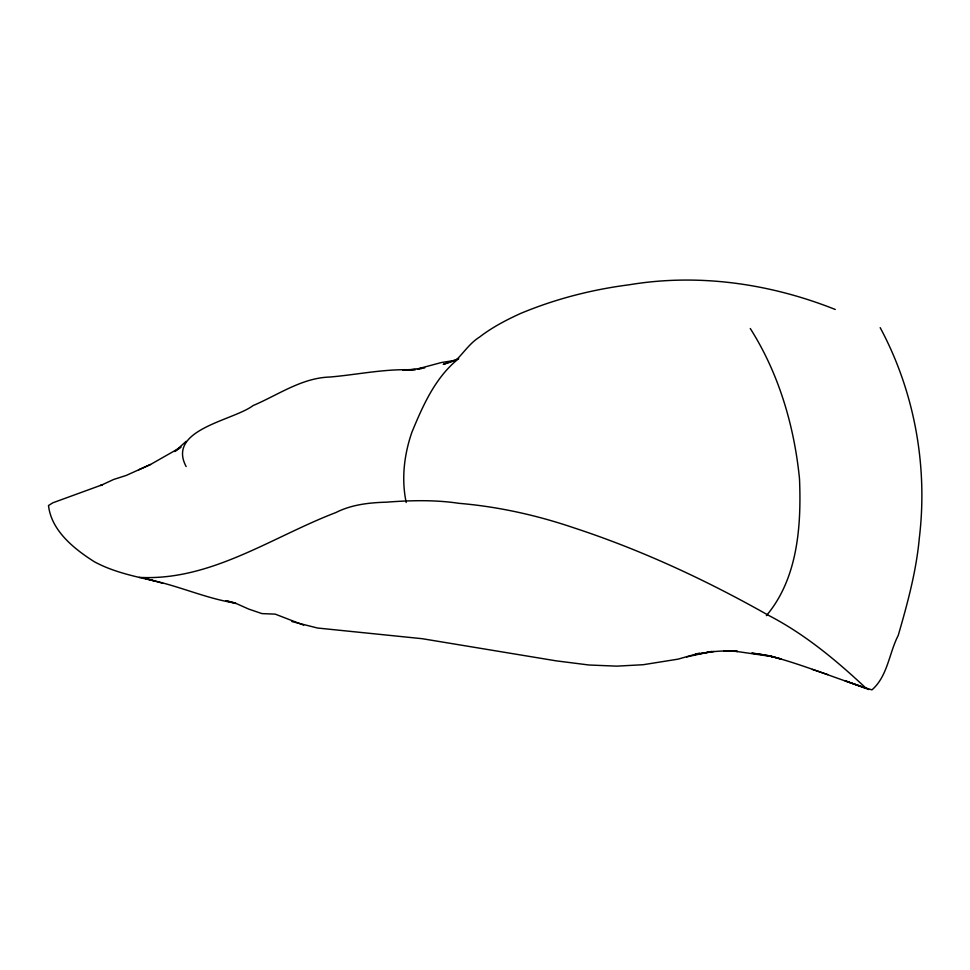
<?xml version="1.0" encoding="UTF-8"?>
<svg xmlns="http://www.w3.org/2000/svg" width="970" height="970" viewBox="0 0 970 970"><rect width="100%" height="100%" fill="white"/><g stroke="black" fill="none" stroke-linecap="round" stroke-linejoin="round"><path stroke-width="1.45" d="M415.172 369.364L402.768 369.946L411.353 369.812C383.962 368.818 357.081 374.711 329.897 377.027C301.767 377.863 278.208 394.935 253.073 405.581C233.079 420.677 166.416 429.419 186.131 466.558M766.361 615.659C797.886 578.387 801.438 525.607 799.498 478.792C794.248 426.024 778.849 373.474 750.271 328.503M186.155 441.338L174.794 451.511L179.789 448.091M227.441 601.048L235.771 603.146C207.701 598.878 181.632 587.044 154.036 580.812C133.69 576.18 112.896 571.815 94.381 561.763C74.181 548.959 51.349 530.796 48.5 505.528L52.841 502.799L102.396 484.733L100.613 485.509L113.611 479.483L126.233 475.433L150.532 464.484L181.111 447.085M456.009 360.258C463.708 352.753 469.941 343.028 479.568 337.051C492.166 327.314 506.364 319.918 520.829 313.358C555.446 298.918 592.1 289.545 629.287 284.768C698.715 273.2 770.192 283.567 835.279 309.478M138.613 469.844L150.532 464.484M454.59 360.719L443.266 364.393L458.701 358.621C435.372 377.184 423.005 405.363 411.898 432.232C404.126 454.663 401.24 479.107 406.212 502.496M699.418 653.125L678.03 659.151L643.183 664.717L616.726 666.147L588.899 664.996L556.113 660.837L422.289 638.709L317.529 628.026L291.861 621.54M686.59 656.932L711.907 651.379M713.944 651.44L695.102 654.532C708.997 651.658 723.499 650.07 737.649 651.44L723.826 650.846L731.865 650.749L772.084 656.581L759.134 654.022L751.726 653.149L767.537 655.417L781.286 659.079L770.774 656.217C805.148 665.262 838.177 679.473 871.957 689.876C887.72 676.102 889.029 653.246 898.232 635.411C907.532 603.376 916.298 571.233 919.342 537.889C927.963 466.049 914.48 391.516 880.178 327.642M454.566 360.476L441.508 362.501L417.415 368.964L421.683 368.527M424.739 367.897L410.892 369.728L415.172 369.849M139.134 577.368C210.526 581.285 271.782 537.053 335.838 512.56C351.516 504.618 369 502.666 386.339 502.181C410.577 500.326 434.936 499.708 459.053 503.333C498.059 506.619 536.64 515.191 573.694 527.765C641.582 550.014 706.778 580.363 768.883 615.538C805.027 634.259 836.479 660.534 866.028 688.191L845.04 680.758L868.841 689.549M154.036 580.812L145.136 578.399L162.754 583.237M226.01 600.733L236.777 603.764L248.66 609.063L261.924 613.598L275.213 614.131L303.671 625.116M812.375 669.397L827.786 674.611"/></g></svg>
